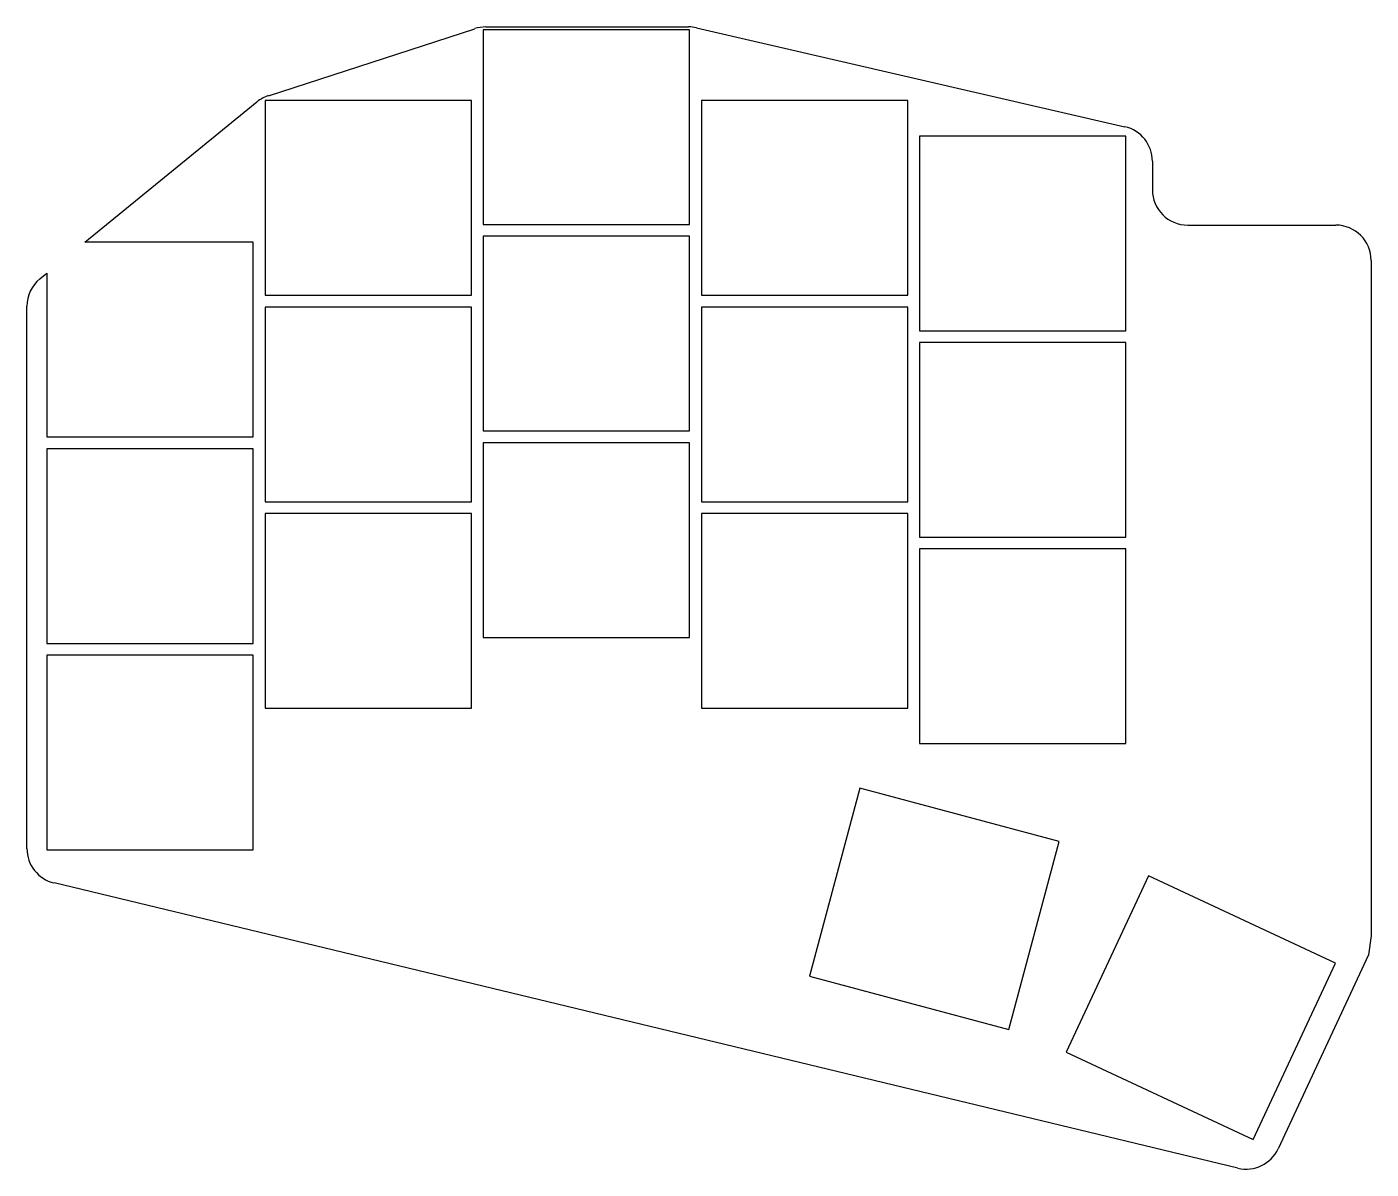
# Model space of a CAD drawing. Header units: millimetres. Extents: x 90 to 204, y -135 to -38.
import ezdxf

# ---------------------------------------------------------------- set-up
doc = ezdxf.new("R2010")
doc.units = ezdxf.units.MM

msp = doc.modelspace()

# ---------------------------------------------------------------- linework, layer by layer
for p, q in [((110.03, -44.33), (127.55, -38.65)), ((145.75, -38.75), (128.25, -38.75)), ((128.25, -38.75), (128.25, -55.25)), ((128.47, -38.5), (145.66, -38.5)), ((145.75, -55.25), (145.75, -38.75)), ((146.33, -38.58), (182.67, -46.96)), ((94.46, -56.75), (109.06, -44.85)), ((127.25, -44.75), (109.75, -44.75)), ((109.75, -44.75), (109.75, -61.25)), ((127.25, -61.25), (127.25, -44.75)), ((164.25, -44.75), (146.75, -44.75)), ((146.75, -44.75), (146.75, -61.25)), ((164.25, -61.25), (164.25, -44.75)), ((182.75, -47.75), (165.25, -47.75)), ((165.25, -47.75), (165.25, -64.25)), ((182.75, -64.25), (182.75, -47.75)), ((185, -49.89), (185, -52.3)), ((128.25, -55.25), (145.75, -55.25)), ((188, -55.3), (200.55, -55.3)), ((108.75, -56.75), (94.46, -56.75)), ((108.75, -73.25), (108.75, -56.75)), ((145.75, -56.25), (128.25, -56.25)), ((128.25, -56.25), (128.25, -72.75)), ((145.75, -72.75), (145.75, -56.25)), ((203.55, -58.3), (203.55, -115.55)), ((90.66, -59.85), (91.25, -59.37)), ((91.25, -59.37), (91.25, -73.25)), ((109.75, -61.25), (127.25, -61.25)), ((146.75, -61.25), (164.25, -61.25)), ((89.55, -108.14), (89.55, -62.18)), ((127.25, -62.25), (109.75, -62.25)), ((109.75, -62.25), (109.75, -78.75)), ((127.25, -78.75), (127.25, -62.25)), ((164.25, -62.25), (146.75, -62.25)), ((146.75, -62.25), (146.75, -78.75)), ((164.25, -78.75), (164.25, -62.25)), ((165.25, -64.25), (182.75, -64.25)), ((182.75, -65.25), (165.25, -65.25)), ((165.25, -65.25), (165.25, -81.75)), ((182.75, -81.75), (182.75, -65.25)), ((128.25, -72.75), (145.75, -72.75)), ((91.25, -73.25), (108.75, -73.25)), ((145.75, -73.75), (128.25, -73.75)), ((128.25, -73.75), (128.25, -90.25)), ((145.75, -90.25), (145.75, -73.75)), ((108.75, -74.25), (91.25, -74.25)), ((91.25, -74.25), (91.25, -90.75)), ((108.75, -90.75), (108.75, -74.25)), ((109.75, -78.75), (127.25, -78.75)), ((127.25, -79.75), (109.75, -79.75)), ((109.75, -79.75), (109.75, -96.25)), ((127.25, -96.25), (127.25, -79.75)), ((146.75, -78.75), (164.25, -78.75)), ((164.25, -79.75), (146.75, -79.75)), ((146.75, -79.75), (146.75, -96.25)), ((164.25, -96.25), (164.25, -79.75)), ((165.25, -81.75), (182.75, -81.75)), ((182.75, -82.75), (165.25, -82.75)), ((165.25, -82.75), (165.25, -99.25)), ((182.75, -99.25), (182.75, -82.75)), ((91.25, -90.75), (108.75, -90.75)), ((128.25, -90.25), (145.75, -90.25)), ((108.75, -91.75), (91.25, -91.75)), ((91.25, -91.75), (91.25, -108.25)), ((108.75, -108.25), (108.75, -91.75)), ((109.75, -96.25), (127.25, -96.25)), ((146.75, -96.25), (164.25, -96.25)), ((165.25, -99.25), (182.75, -99.25)), ((160.18, -103.02), (155.91, -118.95)), ((177.09, -107.55), (160.18, -103.02)), ((91.25, -108.25), (108.75, -108.25)), ((172.82, -123.48), (177.09, -107.55)), ((184.66, -110.46), (177.68, -125.41)), ((200.52, -117.86), (184.66, -110.46)), ((192.25, -135.23), (91.85, -111.05)), ((203.55, -115.55), (203.33, -117.15)), ((203.33, -117.15), (195.67, -133.58)), ((193.54, -132.81), (200.52, -117.86)), ((155.91, -118.95), (172.82, -123.48)), ((177.68, -125.41), (193.54, -132.81))]:
    msp.add_line(p, q)
for centre, start, end in [((128.47, -41.5), 90, 107.9691), ((145.66, -41.5), 77.0054, 90), ((110.96, -47.18), 107.9691, 129.1641), ((182, -49.89), 0, 77.0054), ((188, -52.3), 180, 270), ((200.55, -58.3), 0, 90), ((92.55, -62.18), 129.1641, 180), ((92.55, -108.14), 180, 256.4628), ((192.95, -132.31), 256.4628, 335)]:
    msp.add_arc(centre, 3, start, end)

doc.saveas('drawing.dxf')
